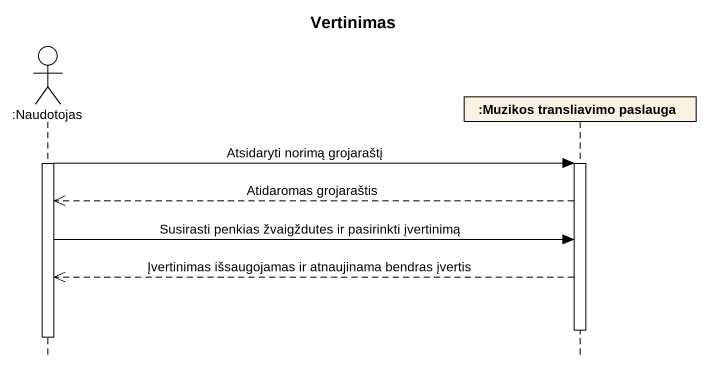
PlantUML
@startuml
title Vertinimas
hide footbox
actor ":Naudotojas" as Naudotojas
participant ":Muzikos transliavimo paslauga" as Muzikos_transliavimo

activate Naudotojas
Naudotojas -> Muzikos_transliavimo : Atsidaryti norimą grojaraštį
activate Muzikos_transliavimo
Muzikos_transliavimo -->> Naudotojas : Atidaromas grojaraštis
Naudotojas -> Muzikos_transliavimo : Susirasti penkias žvaigždutes ir pasirinkti įvertinimą
Muzikos_transliavimo -->> Naudotojas : Įvertinimas išsaugojamas ir atnaujinama bendras įvertis
deactivate Muzikos_transliavimo
deactivate Naudotojas
@enduml
